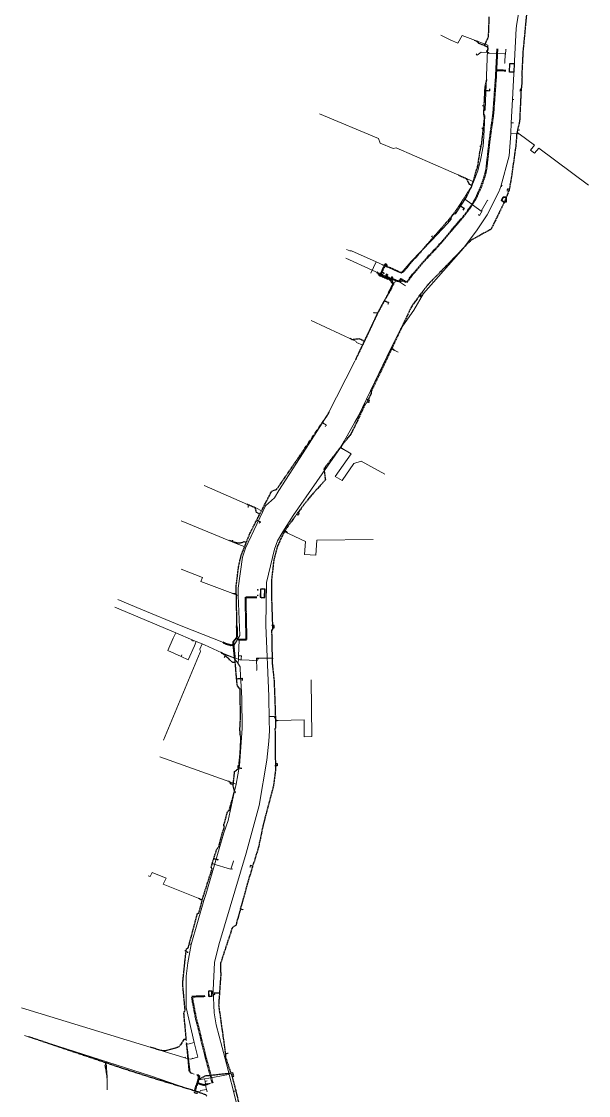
# Model space of a CAD drawing. Header units: metres. Extents: x 105139 to 106600, y 111320 to 118137.
# Drawn here: x 105139 to 105805, y 112756 to 114017 of the extents above; entities that cross this region are included whole.
import ezdxf

# ---------------------------------------------------------------- set-up
doc = ezdxf.new("R2010")
doc.units = ezdxf.units.M
doc.linetypes.add('DASHED', pattern=[1.524, 1.27, -0.254])
for name, color, linetype, lineweight in [('35-RH-ACUE-DOMICILIARIA', 152, 'CONTINUOUS', 9), ('35-RH-ACUE-MATRIZ-PJ', 150, 'DASHED', 40), ('35-RH-ACUE-MENOR-EXIST', 151, 'CONTINUOUS', 13), ('35-RH-ACUE-MENOR-PROY', 5, 'DASHED', 25), ('35-RH-ACUE-NODOS', 5, 'CONTINUOUS', 13), ('35-RH-ACUE-PJ-POZOS', 30, 'CONTINUOUS', 30)]:
    doc.layers.add(name, color=color, linetype=linetype, lineweight=lineweight)

# ---------------------------------------------------------------- blocks, each defined once
blk = doc.blocks.new('NODO_ACUE')
blk.add_circle((0, 0), 0.4)

msp = doc.modelspace()

# ---------------------------------------------------------------- linework, layer by layer
at = {"layer": '35-RH-ACUE-DOMICILIARIA'}
for points in [[(105675.0411, 113992.8994), (105674.7304, 113992.8422)], [(105675.7349, 113992.8205), (105675.1072, 113992.6959), (105675.0178, 113993.1458), (105675.6456, 113993.2704)], [(105674.2381, 113977.3358), (105679.1875, 113980.7401), (105687.9088, 113980.3917), (105687.8823, 113979.8049)], [(105707.1296, 113978.2194), (105707.6283, 113978.2105), (105707.963, 113983.8531)], [(105707.7853, 113984.0289), (105708.1408, 113983.6773)], [(105707.8577, 113984.1021), (105708.2132, 113983.7506)], [(105673.0639, 113978.6157), (105673.5639, 113978.6074)], [(105673.0656, 113978.7186), (105673.5655, 113978.7104)], [(105673.3139, 113978.6115), (105674.2381, 113977.3358)], [(105686.7579, 113979.8558), (105686.4976, 113979.8676)], [(105687.3828, 113979.5927), (105686.7441, 113979.6322), (105686.7724, 113980.09), (105687.4111, 113980.0505)], [(105706.8437, 113968.305), (105707.1502, 113978.933), (105687.3973, 113979.8269)], [(105706.5935, 113968.4075), (105706.949, 113968.056)], [(105706.6659, 113968.4807), (105707.0214, 113968.1292)], [(105680.4652, 113918.1159), (105681.1051, 113918.1297), (105681.115, 113917.6712), (105680.4752, 113917.6573)], [(105681.11, 113917.9005), (105682.176, 113917.9088)], [(105679.8366, 113891.6963), (105680.4761, 113891.6702), (105680.4574, 113891.2119), (105679.8179, 113891.238)], [(105680.4668, 113891.441), (105681.2105, 113891.4027)], [(105723.2418, 113889.4289), (105721.7645, 113889.4876)], [(105723.8665, 113889.1606), (105723.2277, 113889.2), (105723.2559, 113889.6578), (105723.8947, 113889.6184)], [(105677.4104, 113870.4754), (105678.0501, 113870.495), (105678.0641, 113870.0365), (105677.4244, 113870.017)], [(105678.0571, 113870.2657), (105678.7023, 113870.2795)], [(105658.6554, 113809.0932), (105658.8431, 113808.956)], [(105658.9717, 113809.1388), (105659.4951, 113808.7706), (105659.2312, 113808.3954), (105658.7078, 113808.7636)], [(105659.3599, 113808.5782), (105679.0451, 113794.1897), (105686.5463, 113806.9834)], [(105686.4787, 113807.2241), (105686.6138, 113806.7427)], [(105686.5779, 113807.2519), (105686.7129, 113806.7705)], [(105679.4444, 113794.8707), (105680.1824, 113794.44), (105677.1725, 113789.2423), (105675.9099, 113789.9862)], [(105675.7715, 113790.2185), (105675.8444, 113789.7239)], [(105675.8734, 113790.2335), (105675.9463, 113789.7389)], [(105620.9708, 113765.2838), (105621.3955, 113764.805), (105621.0524, 113764.5006), (105620.6277, 113764.9794)], [(105621.224, 113764.6528), (105622.505, 113763.1602)], [(105552.6129, 113675.3593), (105553.2175, 113675.1493), (105553.067, 113674.716), (105552.4624, 113674.926)], [(105553.1423, 113674.9327), (105557.5117, 113674.8139)], [(105405.0415, 113446.9251), (105405.2767, 113447.5203), (105405.7033, 113447.3517), (105405.468, 113446.7565)], [(105405.49, 113447.436), (105405.6917, 113449.3526)], [(105387.4796, 113407.8014), (105387.2436, 113407.2065), (105386.8172, 113407.3757), (105387.0532, 113407.9705)], [(105387.0304, 113407.2911), (105386.8693, 113406.3196)], [(105377.1684, 113270.4909), (105377.4932, 113271.0424), (105377.8884, 113270.8097), (105377.5636, 113270.2582)], [(105377.6908, 113270.926), (105378.6601, 113272.3823)], [(105415.445, 113255.5676), (105415.2043, 113269.7081), (105434.1391, 113269.585), (105434.1422, 113269.425)], [(105415.227, 113268.3729), (105417.1372, 113268.3903)], [(105416.9707, 113268.5768), (105417.3036, 113268.2037)], [(105417.0475, 113268.6454), (105417.3804, 113268.2723)], [(105434.1548, 113268.7852), (105434.1579, 113268.6252), (105433.5579, 113268.6252)], [(105434.3715, 113269.4295), (105434.3841, 113268.7897), (105433.9255, 113268.7807), (105433.9129, 113269.4205)], [(105415.1819, 113255.6299), (105415.5879, 113255.3381)], [(105415.242, 113255.7135), (105415.648, 113255.4217)], [(105363.4084, 113028.3388), (105363.1828, 113028.4087)], [(105363.9488, 113027.9281), (105363.3393, 113028.1234), (105363.4793, 113028.5602), (105364.0888, 113028.3649)], [(105384.7894, 113021.7136), (105364.0197, 113028.1494)], [(105385.1641, 113021.8344), (105388.1239, 113031.3934)], [(105385.2648, 113022.1595), (105386.391, 113021.8376)], [(105386.2704, 113022.0566), (105386.5116, 113021.6186)], [(105386.3606, 113022.1063), (105386.6018, 113021.6683)], [(105388.0033, 113031.6124), (105388.2445, 113031.1744)], [(105388.0935, 113031.6621), (105388.3347, 113031.2241)], [(105331.0229, 112926.4436), (105331.6618, 112926.4059), (105331.6348, 112925.948), (105330.9959, 112925.9857)], [(105331.6483, 112926.1769), (105332.5832, 112926.1105)]]:
    msp.add_lwpolyline(points, dxfattribs=at)
at = {"layer": '35-RH-ACUE-MATRIZ-PJ'}
for points in [[(105697.8287, 113984.9241), (105696.0573, 113950.2069), (105693.0321, 113908.2907), (105688.6926, 113877.3888), (105685.1125, 113845.4534), (105684.0791, 113839.7835), (105682.6136, 113834.0328), (105681.6135, 113830.8334), (105678.2327, 113821.8919), (105673.2704, 113810.5282), (105671.5191, 113807.1561), (105668.874, 113802.6796), (105665.575, 113797.6684), (105658.3947, 113788.1043), (105629.7754, 113754.6465), (105611.2469, 113734.751), (105601.3153, 113723.1855), (105597.5168, 113718.6616), (105591.5028, 113710.4652), (105584.2576, 113714.5486), (105582.5302, 113711.598), (105580.9366, 113712.0232), (105573.79, 113714.76)], [(105707.8663, 113959.0118), (105696.5326, 113959.5223)], [(105567.8792, 113729.0581), (105568.7556, 113730.896), (105566.4178, 113731.9488), (105565.8301, 113730.7099), (105562.4288, 113723.5394), (105561.9999, 113722.6397), (105561.4245, 113721.4337), (105560.9459, 113720.4154), (105560.5375, 113719.5525), (105560.1398, 113718.7139)], [(105556.284, 113722.6314), (105557.9066, 113721.8478), (105558.7074, 113719.3102), (105560.1398, 113718.7139), (105572.6307, 113713.5169), (105573.6643, 113710.9346), (105574.9809, 113710.1845), (105576.1942, 113709.4931), (105570.1591, 113698.0099)], [(105567.78, 113717.33), (105566.7, 113717.84)], [(105567.3307, 113717.5422), (105568.3981, 113719.8027)], [(105567.556, 113720.1578), (105568.3981, 113719.8027)], [(105568.8876, 113719.8074), (105567.78, 113717.33)], [(105567.78, 113717.33), (105568.94, 113716.82)], [(105568.94, 113716.82), (105573.79, 113714.76)], [(105573.79, 113714.76), (105574.8273, 113717.0378)], [(105391.607, 113293.313), (105392.9244, 113292.2431), (105394.1506, 113291.2472), (105396.4897, 113291.3061), (105403.4558, 113291.4379), (105402.4799, 113341.3047), (105415.6204, 113341.2496)], [(105389.8069, 113269.3116), (105388.39, 113284.48), (105388.3291, 113285.1738), (105388.2088, 113286.9962), (105388.0719, 113289.0685), (105391.607, 113293.313), (105392.485, 113294.3794), (105392.2163, 113307.6628)], [(105375.5003, 113288.1244), (105378.56, 113286.9107), (105385.1407, 113284.8766), (105388.3291, 113285.1738)], [(105354.3102, 112872.6247), (105348.677, 112872.3574), (105339.3455, 112872.0888), (105340.1054, 112866.2419), (105343.2989, 112849.6234), (105344.06, 112846.2737), (105345.3551, 112840.5741), (105347.1048, 112834.3239), (105355.5593, 112799.7184), (105363.4299, 112770.852)], [(105345.8137, 112780.2864), (105347.3691, 112779.822), (105347.8995, 112778.8288), (105344.9231, 112769.1953), (105342.5559, 112761.5333)], [(105357.9752, 112769.4224), (105353.2077, 112768.1214), (105345.4087, 112770.7671)]]:
    msp.add_lwpolyline(points, dxfattribs=at)
at = {"layer": '35-RH-ACUE-MENOR-EXIST'}
for points in [[(105720.75, 114014.68), (105726.02, 114044.33), (105736.05, 114077.4), (105756.61, 114125.28), (105788.41, 114176.16)], [(105719.99, 114008.56), (105715.81, 113925.45)], [(105719.99, 114008.56), (105720.75, 114014.68)], [(105631.69, 114000.91), (105642.63, 113995.34)], [(105642.63, 113995.34), (105651.71, 113991.44)], [(105651.71, 113991.44), (105656.51, 114000.51)], [(105656.51, 114000.51), (105686.76, 113989.01)], [(105670.17, 113828.57), (105674.93, 113841.52), (105678.66, 113855.89), (105681.23, 113870.5), (105682.14, 113881.77), (105683.39, 113906.47), (105682.07, 113908.73), (105681.93, 113911.55), (105683.7, 113913.28), (105686.64, 113983.19)], [(105686.5736, 113981.5294), (105685.8636, 113981.5794), (105685.1036, 113981.5994), (105685.1436, 113982.6994)], [(105686.72, 113986.93), (105686.64, 113983.19)], [(105686.76, 113989.01), (105686.72, 113986.93)], [(105715.81, 113925.45), (105714.42, 113897.91)], [(105715.81, 113925.45), (105717.3, 113925.13)], [(105665.31, 113830.94), (105579.3, 113868.49), (105575.74, 113867.81), (105575.5162, 113867.8999), (105560.25, 113874.03), (105558.58, 113879.68), (105489.15, 113908.29)], [(105714.42, 113897.91), (105713.75, 113885.31)], [(105714.42, 113897.91), (105715.79, 113897.87), (105717.18, 113897.82)], [(105713.75, 113885.31), (105711.79, 113859.34), (105701.94, 113823.25)], [(105713.75, 113885.31), (105723.5798, 113885.1155), (105741.8419, 113871.6199), (105737.1197, 113865.8351), (105741.5893, 113862.263), (105746.7397, 113868.0005), (105805.1092, 113824.8659)], [(105670.17, 113828.57), (105665.31, 113830.94)], [(105585.14, 113721.42), (105596.99, 113735.31), (105620.49, 113759.88), (105639.28, 113779.72), (105643.82, 113784.98), (105644.09, 113787.95), (105645.77, 113790.3), (105648.75, 113791.19), (105662.1, 113811.48), (105668.2, 113823.96), (105670.17, 113828.57)], [(105701.94, 113823.25), (105699.93, 113816.96), (105686.17, 113789.85), (105674.38, 113772.16), (105658.11, 113750.83), (105611.21, 113697.46)], [(105701.94, 113823.25), (105702.96, 113823), (105703.2, 113824.02), (105703.6, 113824.84)], [(105521.02, 113749.27), (105524.67, 113747.6), (105526.57, 113747.6), (105555.57, 113734.74)], [(105520.1763, 113739.2158), (105550.9825, 113725.0615), (105566.7, 113717.84)], [(105555.57, 113734.74), (105549.241, 113721.4844)], [(105555.57, 113734.74), (105580.38, 113723.36)], [(105561.9574, 113720.0117), (105561.4278, 113718.9125), (105574.49, 113713.17), (105576.05, 113709.09), (105574.77, 113706.34)], [(105565.2517, 113721.13), (105564.1291, 113721.6512), (105563.0758, 113719.5052)], [(105565.2783, 113720.8797), (105564.759, 113721.0986)], [(105565.4425, 113721.2691), (105564.9232, 113721.4881)], [(105567.78, 113717.33), (105566.7, 113717.84)], [(105567.3307, 113717.5422), (105568.3981, 113719.8027)], [(105567.556, 113720.1578), (105568.3981, 113719.8027)], [(105568.8876, 113719.8074), (105567.78, 113717.33)], [(105567.78, 113717.33), (105568.94, 113716.82)], [(105568.8876, 113719.8074), (105569.7392, 113719.4252)], [(105568.94, 113716.82), (105573.79, 113714.76)], [(105573.79, 113714.76), (105574.8273, 113717.0378)], [(105574.8273, 113717.0378), (105574.1722, 113717.3354)], [(105580.38, 113723.36), (105585.14, 113721.42)], [(105540, 113636.84), (105561.09, 113682.42), (105574.77, 113706.34)], [(105573.79, 113714.76), (105578.95, 113712.78)], [(105577.33, 113710.1), (105578.95, 113712.78)], [(105578.95, 113712.78), (105583.15, 113711.18)], [(105583.15, 113711.18), (105590.0045, 113706.5572)], [(105611.21, 113697.46), (105599.8, 113678.01), (105584.34, 113655.64), (105573.02, 113633.03)], [(105529.74, 113642.39), (105479.52, 113665.98)], [(105540, 113636.84), (105532.65, 113639.95), (105531.68, 113641.55), (105529.74, 113642.39)], [(105441.41, 113466.5), (105473.37, 113515.91), (105498.73, 113554.96), (105530.56, 113618.27), (105540, 113636.84)], [(105573.02, 113633.03), (105534.82, 113554.05)], [(105573.02, 113633.03), (105574.24, 113632.38), (105581.7011, 113628.8021)], [(105534.82, 113554.05), (105530.66, 113546.67), (105518.14, 113524.38)], [(105513.89, 113516.81), (105458.4, 113436.82), (105446.26, 113417.77)], [(105513.89, 113516.81), (105526.3833, 113509.2435), (105507.7318, 113482.6619), (105515.7195, 113478.208), (105529.4659, 113498.0648), (105537.918, 113500.6628), (105565.9679, 113485.4455)], [(105518.14, 113524.38), (105513.89, 113516.81)], [(105353.6196, 113472.2163), (105404.61, 113449.76), (105413.46, 113446.22)], [(105353.6196, 113472.2163), (105404.61, 113449.76), (105413.46, 113446.22)], [(105422.4, 113441.8), (105425.85, 113448.51), (105436.2, 113457.9), (105441.41, 113466.5)], [(105422.4, 113441.8), (105425.85, 113448.51), (105436.2, 113457.9), (105441.41, 113466.5)], [(105401.7164, 113397.8296), (105422.4, 113441.8)], [(105413.46, 113446.22), (105422.4, 113441.8)], [(105413.46, 113446.22), (105422.4, 113441.8)], [(105389.41, 113404.99), (105326.8216, 113430.8063)], [(105389.41, 113404.99), (105326.8216, 113430.8063)], [(105401.7164, 113397.8296), (105418.88, 113434.4221)], [(105446.26, 113417.77), (105439.88, 113407.14), (105436.12, 113397.31), (105426.86, 113358.4), (105426.03, 113307.89)], [(105446.26, 113417.77), (105439.88, 113407.14), (105436.12, 113397.31), (105426.86, 113358.4), (105426.03, 113307.89)], [(105446.7298, 113418.7568), (105472.5408, 113406.3456), (105471.6586, 113391.3252), (105484.7552, 113390.352), (105485.9458, 113408.1933), (105552.0221, 113408.769)], [(105402.44, 113399.93), (105389.41, 113404.99)], [(105402.44, 113399.93), (105389.41, 113404.99)], [(105393.63, 113343.22), (105393.55, 113351.81), (105398.8167, 113388.2081), (105402.44, 113399.93)], [(105326.68, 113374.15), (105351.68, 113364.15)], [(105326.68, 113374.15), (105351.68, 113364.15)], [(105351.68, 113364.15), (105349.59, 113359.52)], [(105351.68, 113364.15), (105349.59, 113359.52)], [(105349.59, 113359.52), (105393.63, 113343.22)], [(105349.59, 113359.52), (105393.63, 113343.22)], [(105386.96, 113284.2), (105378.41, 113286.98), (105326.79, 113307.31), (105279.14, 113326.92), (105252.27, 113338.48)], [(105388.47, 113284.57), (105391.82, 113289.46), (105395.74, 113296.09), (105393.63, 113343.22)], [(105388.47, 113284.57), (105391.82, 113289.46), (105395.74, 113296.09), (105393.63, 113343.22)], [(105248.75, 113329.48), (105320.4, 113299.11)], [(105248.75, 113329.48), (105320.4, 113299.11)], [(105426.03, 113307.89), (105429.76, 113225.07), (105430.12, 113196.66)], [(105426.03, 113307.89), (105429.76, 113225.07), (105430.12, 113196.66)], [(105311.07, 113278.58), (105317.32, 113292.87), (105318.06, 113294.45), (105319.74, 113297.84)], [(105311.07, 113278.58), (105317.32, 113292.87), (105318.06, 113294.45), (105319.74, 113297.84)], [(105319.74, 113297.84), (105320.4, 113299.11)], [(105319.74, 113297.84), (105320.4, 113299.11)], [(105320.4, 113299.11), (105340.35, 113290.55)], [(105320.4, 113299.11), (105340.35, 113290.55)], [(105341.171, 113290.2177), (105340.9395, 113289.6885), (105340.8295, 113289.4485), (105339.0095, 113290.1785)], [(105341.171, 113290.2177), (105340.9395, 113289.6885), (105340.8295, 113289.4485), (105339.0095, 113290.1785)], [(105340.35, 113290.55), (105341.19, 113290.21)], [(105340.35, 113290.55), (105341.19, 113290.21)], [(105341.19, 113290.21), (105344.14, 113289.01)], [(105341.19, 113290.21), (105344.14, 113289.01)], [(105344.14, 113289.01), (105342.15, 113283.88)], [(105344.14, 113289.01), (105342.15, 113283.88)], [(105344.14, 113289.01), (105351.18, 113286.51)], [(105344.14, 113289.01), (105351.18, 113286.51)], [(105394.06, 113272.41), (105394.8, 113290.58)], [(105394.06, 113272.41), (105394.8, 113290.58)], [(105348.84, 113276.45), (105306.02, 113173.2)], [(105348.84, 113276.45), (105306.02, 113173.2)], [(105326.66, 113271.6), (105311.07, 113278.58)], [(105326.66, 113271.6), (105311.07, 113278.58)], [(105334.9, 113267.6), (105342.15, 113283.88)], [(105334.9, 113267.6), (105342.15, 113283.88)], [(105351.18, 113286.51), (105348.5, 113279.95), (105349, 113278.49)], [(105351.18, 113286.51), (105348.5, 113279.95), (105349, 113278.49)], [(105349.22, 113277.49), (105348.84, 113276.45)], [(105349.22, 113277.49), (105348.84, 113276.45)], [(105349, 113278.49), (105349.21, 113277.86), (105349.22, 113277.49)], [(105349, 113278.49), (105349.21, 113277.86), (105349.22, 113277.49)], [(105351.18, 113286.51), (105354.04, 113285.29)], [(105351.18, 113286.51), (105354.04, 113285.29)], [(105354.04, 113285.29), (105374.27, 113275.84)], [(105354.04, 113285.29), (105374.27, 113275.84)], [(105374.13, 113274.84), (105374.27, 113275.84)], [(105374.13, 113274.84), (105374.27, 113275.84)], [(105380.66, 113272.64), (105374.13, 113274.84)], [(105380.66, 113272.64), (105374.13, 113274.84)], [(105374.27, 113275.84), (105388.04, 113270.46), (105388.3609, 113270.0523), (105393.25, 113263.84), (105396.09, 113259.23), (105396.15, 113256.62)], [(105374.27, 113275.84), (105388.04, 113270.46), (105388.3609, 113270.0523), (105393.25, 113263.84), (105396.09, 113259.23), (105396.15, 113256.62)], [(105386.96, 113284.2), (105387.28, 113284.08), (105388.33, 113284.66), (105388.47, 113284.57)], [(105386.96, 113284.2), (105387.28, 113284.08), (105388.33, 113284.66), (105388.47, 113284.57)], [(105388.39, 113284.48), (105388.47, 113284.57)], [(105388.39, 113284.48), (105388.47, 113284.57)], [(105327.58, 113273.26), (105326.66, 113271.6)], [(105327.58, 113273.26), (105326.66, 113271.6)], [(105326.66, 113271.6), (105334.9, 113267.6)], [(105326.66, 113271.6), (105334.9, 113267.6)], [(105380.66, 113272.64), (105388.3609, 113270.0523), (105393.8313, 113268.2141), (105395.51, 113267.65), (105397.28, 113267.51)], [(105380.66, 113272.64), (105388.3609, 113270.0523), (105393.8313, 113268.2141), (105395.51, 113267.65), (105397.28, 113267.51)], [(105394.06, 113272.41), (105393.8313, 113268.2141), (105393.63, 113264.52)], [(105394.06, 113272.41), (105393.8313, 113268.2141), (105393.63, 113264.52)], [(105397.49, 113272.21), (105394.06, 113272.41)], [(105397.49, 113272.21), (105394.06, 113272.41)], [(105397.28, 113267.51), (105397.34, 113269)], [(105397.28, 113267.51), (105397.34, 113269)], [(105397.28, 113267.51), (105406.5179, 113267.0069), (105416.56, 113266.46)], [(105397.28, 113267.51), (105406.5179, 113267.0069), (105410.3776, 113266.7967)], [(105397.34, 113269), (105397.49, 113272.21)], [(105397.34, 113269), (105397.49, 113272.21)], [(105396.15, 113256.62), (105398.066, 113222.4012), (105398.28, 113186.91), (105395.09, 113143.47), (105391.17, 113121.77)], [(105430.0663, 113200.8974), (105435.8947, 113200.9683), (105438.7123, 113196.277), (105440.578, 113196.2052), (105471.1341, 113196.9807), (105471.0663, 113177.3433), (105480.2744, 113177.5477), (105479.4742, 113244.2858)], [(105430.12, 113196.66), (105430.47, 113184.09), (105429.71, 113172.11), (105427.46, 113149.85), (105418.35, 113096.42), (105402.88, 113040.6), (105370.95, 112932.9), (105365.94, 112912.26), (105364.32, 112879.99), (105365.5, 112853.31), (105367.86, 112839.31), (105381.75, 112786.11)], [(105430.12, 113196.66), (105430.47, 113184.09), (105429.71, 113172.11), (105427.46, 113149.85), (105418.35, 113096.42), (105402.88, 113040.6), (105370.95, 112932.9), (105365.94, 112912.26), (105364.32, 112879.99), (105365.5, 112853.31), (105367.86, 112839.31), (105381.75, 112786.11)], [(105301.63, 113153.63), (105383.68, 113124.44)], [(105301.63, 113153.63), (105383.68, 113124.44)], [(105383.68, 113124.44), (105391.17, 113121.77)], [(105383.68, 113124.44), (105391.17, 113121.77)], [(105388.98, 113111.83), (105381.8, 113079.13), (105376.93, 113064.49), (105355.66, 112991.97)], [(105388.98, 113111.83), (105381.8, 113079.13), (105376.93, 113064.49), (105355.66, 112991.97)], [(105391.17, 113121.77), (105388.98, 113111.83)], [(105391.17, 113121.77), (105388.98, 113111.83)], [(105388.98, 113111.83), (105390.1, 113111.61), (105390.33, 113112.6)], [(105388.98, 113111.83), (105390.1, 113111.61), (105390.33, 113112.6)], [(105390.33, 113112.6), (105390.55, 113113.07)], [(105390.33, 113112.6), (105390.55, 113113.07)], [(105287.94, 113014.03), (105290.36, 113013.1), (105292.74, 113017.94), (105308.98, 113011.33), (105305.72, 113004.14), (105348.57, 112987.17)], [(105287.94, 113014.03), (105290.36, 113013.1), (105292.74, 113017.94), (105308.98, 113011.33), (105305.72, 113004.14), (105348.57, 112987.17)], [(105353.19, 112985.19), (105338.57, 112933.41)], [(105353.19, 112985.19), (105338.57, 112933.41)], [(105348.57, 112987.17), (105353.19, 112985.19)], [(105348.57, 112987.17), (105353.19, 112985.19)], [(105355.66, 112991.97), (105353.19, 112985.19)], [(105355.66, 112991.97), (105353.19, 112985.19)], [(105338.57, 112933.41), (105336.98, 112933.81), (105336.74, 112933.88), (105336.93, 112935.01)], [(105338.57, 112933.41), (105336.98, 112933.81), (105336.74, 112933.88), (105336.93, 112935.01)], [(105338.57, 112933.41), (105334.46, 112911.9), (105332.66, 112896.22), (105332.69, 112859.36), (105342.02, 112818.42)], [(105338.57, 112933.41), (105334.46, 112911.9), (105332.66, 112896.22), (105332.69, 112859.36), (105342.02, 112818.42)], [(105334.83, 112799.27), (105139.12, 112859.21)], [(105334.83, 112799.27), (105139.12, 112859.21)], [(105142.7782, 112826.6219), (105290.85, 112779.12), (105346.1, 112760.24)], [(105332.57, 112816.32), (105335.89, 112816.94)], [(105332.57, 112816.32), (105335.89, 112816.94)], [(105337.2364, 112782.8473), (105337.21, 112783.09), (105335.4627, 112799.1582), (105334.25, 112810.31), (105332.57, 112816.32)], [(105335.89, 112816.94), (105342.02, 112818.42)], [(105335.89, 112816.94), (105342.02, 112818.42)], [(105342.02, 112818.42), (105346.44, 112801.08), (105345.7, 112801.06)], [(105342.02, 112818.42), (105346.44, 112801.08), (105345.7, 112801.06)], [(105238.8362, 112795.8062), (105238.3054, 112793.3746), (105238.9995, 112791.8561), (105239.0649, 112790.3489), (105239.6666, 112771.8763), (105239.8184, 112762.933)], [(105331.6327, 112800.997), (105331.4474, 112800.9093)], [(105331.5392, 112800.9527), (105331.7376, 112800.5358)], [(105332.1736, 112800.3819), (105331.7376, 112800.5358)], [(105332.2123, 112800.4768), (105332.1348, 112800.287)], [(105345.7, 112801.06), (105338, 112798.71), (105335.4627, 112799.1582), (105334.83, 112799.27)], [(105345.7, 112801.06), (105338, 112798.71), (105335.4627, 112799.1582), (105334.83, 112799.27)], [(105339.8722, 112799.8239), (105339.7593, 112799.6528)], [(105339.8153, 112799.7376), (105340.2012, 112799.4841)], [(105340.6538, 112799.5788), (105340.2012, 112799.4841)], [(105340.6377, 112799.68), (105340.6698, 112799.4776)], [(105342.1266, 112781.3872), (105337.2364, 112782.8473)], [(105381.75, 112786.11), (105383.01, 112780.78)], [(105381.75, 112786.11), (105383.01, 112780.78)], [(105346.89, 112774.69), (105346.2109, 112780.1678), (105344.8766, 112780.5662)], [(105346.89, 112774.69), (105346.14, 112780.74)], [(105346.89, 112774.69), (105346.2109, 112780.1678)], [(105353.97, 112775.62), (105346.89, 112774.69)], [(105353.97, 112775.62), (105346.89, 112774.69)], [(105382.08, 112780.66), (105365.643, 112777.7129), (105359.0869, 112776.5374), (105353.97, 112775.62)], [(105382.08, 112780.66), (105365.643, 112777.7129), (105359.0869, 112776.5374), (105353.97, 112775.62)], [(105353.97, 112775.62), (105354.42, 112774.31)], [(105353.97, 112775.62), (105354.42, 112774.31)], [(105354.42, 112774.31), (105354.71, 112773.48)], [(105354.42, 112774.31), (105354.71, 112773.48)], [(105354.71, 112773.48), (105354.93, 112772.68)], [(105354.71, 112773.48), (105354.93, 112772.68)], [(105354.93, 112772.68), (105356.15, 112772.98)], [(105354.93, 112772.68), (105356.15, 112772.98)], [(105354.93, 112772.68), (105355.82, 112766.25)], [(105354.93, 112772.68), (105355.82, 112766.25)], [(105356.15, 112772.98), (105357.39, 112773.25)], [(105356.15, 112772.98), (105357.39, 112773.25)], [(105382.08, 112780.66), (105383.01, 112780.78)], [(105382.08, 112780.66), (105383.01, 112780.78)], [(105383.01, 112780.78), (105388.07, 112761.24)], [(105383.01, 112780.78), (105388.07, 112761.24)], [(105346.1, 112760.24), (105348.02, 112759.52), (105349.57, 112761.97), (105356.53, 112763.19)], [(105346.1, 112760.24), (105348.02, 112759.52), (105349.57, 112761.97), (105356.53, 112763.19)], [(105346.1, 112760.24), (105346.4, 112760.93), (105346.72, 112760.81), (105347.49, 112760.55)], [(105346.1, 112760.24), (105346.4, 112760.93), (105346.72, 112760.81), (105347.49, 112760.55)], [(105355.82, 112766.25), (105356.53, 112763.19)], [(105355.82, 112766.25), (105356.53, 112763.19)], [(105356.53, 112763.19), (105357.16, 112760.42)], [(105356.53, 112763.19), (105357.16, 112760.42)], [(105388.07, 112761.24), (105388.88, 112761.28), (105389.75, 112761.41)], [(105388.07, 112761.24), (105388.88, 112761.28), (105389.75, 112761.41)], [(105388.07, 112761.24), (105400.8118, 112710.7836)], [(105388.07, 112761.24), (105400.8118, 112710.7836)]]:
    msp.add_lwpolyline(points, dxfattribs=at)
at = {"layer": '35-RH-ACUE-MENOR-PROY'}
for points in [[(105734.1831, 114044.3879), (105731.4187, 114016.7899), (105728.028, 113981.1086), (105727.9867, 113980.2826), (105727.8323, 113977.0842), (105726.6892, 113953.5314), (105726.9974, 113951.7182), (105726.4346, 113939.5222), (105725.9422, 113938.1362), (105725.9112, 113936.9908), (105724.1511, 113899.9751), (105720.7822, 113885.1644), (105719.7752, 113871.5093), (105713.9404, 113830.3574), (105711.698, 113818.5596), (105706.6499, 113805.7313), (105700.1008, 113792.4003), (105691.1917, 113774.2351), (105690.5942, 113773.0167), (105666.412, 113759.6328), (105642.7772, 113734.9224), (105616.0584, 113707.5833), (105607.4793, 113696.2024), (105598.5721, 113684.3861), (105597.0873, 113681.9335), (105574.088, 113633.3271), (105563.5035, 113610.9568), (105561.442, 113606.5999), (105550.5746, 113584.2198), (105550.0007, 113583.014), (105549.7838, 113580.0294), (105545.1346, 113570.4502), (105544.5105, 113569.165), (105542.7769, 113567.8078), (105541.4492, 113565.0418), (105533.5839, 113547.9408), (105532.2537, 113545.2529), (105526.2985, 113533.2195), (105513.7506, 113517.0296), (105494.2764, 113491.8732), (105494.7347, 113488.5565), (105495.9255, 113479.9022), (105496.0753, 113478.8545), (105478.6282, 113459.5738), (105468.3384, 113446.4368), (105462.3122, 113438.3366), (105449.8755, 113421.6191), (105448.3243, 113418.7446), (105445.5291, 113413.5288), (105444.0497, 113410.417), (105439.8701, 113401.0653), (105435.4035, 113384.1188), (105432.9813, 113363.7637), (105432.6481, 113343.3058), (105433.8258, 113310.6685), (105434.028, 113305.3419), (105434.093, 113303.4664), (105432.8634, 113302.2246), (105432.8853, 113301.1106), (105433.4791, 113270.7201), (105433.5824, 113267.0548), (105433.6615, 113262.7967), (105435.7594, 113243.1804), (105436.272, 113231.5347), (105437.3818, 113199.2185), (105437.4288, 113196.238), (105437.5828, 113187.4452), (105436.855, 113186.6299), (105436.8923, 113183.3091), (105436.9124, 113181.5216), (105437.1408, 113161.2197), (105437.2105, 113154.9757), (105437.3111, 113146.0195), (105437.4083, 113137.3641), (105435.3088, 113121.0375), (105425.74, 113084.3311), (105425.08, 113081.7976), (105422.7501, 113072.8549), (105417.5417, 113047.7333), (105410.6404, 113025.2438), (105404.0928, 113003.9217), (105395.782, 112973.4496), (105391.8451, 112959.0454), (105390.9603, 112955.8084), (105386.8201, 112953.5303), (105377.6945, 112925.8918), (105372.9754, 112911.4619), (105372.9844, 112910.4227), (105373.0819, 112899.1854), (105373.0994, 112897.1686), (105370.6587, 112862.167), (105375.5872, 112826.8067), (105378.3449, 112807.0202), (105378.474, 112805.491), (105378.8918, 112800.5401), (105384.2738, 112784.6049), (105386.5313, 112777.9287), (105386.9695, 112776.3861), (105395.6709, 112742.5019)], [(105688.0883, 114022.1359), (105687.2992, 113998.8149), (105683.2927, 113989.9719), (105683.0528, 113989.4385), (105682.7335, 113988.7282)], [(105670.7185, 113995.1084), (105673.6126, 113994.0082), (105675.8066, 113991.5964), (105681.2247, 113989.3521), (105682.7335, 113988.7282), (105686.1169, 113987.3257), (105686.6968, 113985.8471), (105686.6577, 113984.2981), (105686.6142, 113982.5772)], [(105685.199, 113948.8157), (105685.1211, 113948.0189), (105683.2478, 113939.5388), (105683.0668, 113935.868), (105681.87, 113911.5971), (105681.791, 113907.691), (105682.7291, 113905.0894), (105679.113, 113871.9547), (105677.1048, 113863.8135), (105674.8583, 113847.6011), (105674.1232, 113845.1245), (105672.8795, 113840.9345), (105668.8812, 113827.4635), (105668.5123, 113826.2214), (105668.0875, 113824.7897), (105667.3762, 113822.3931), (105665.0694, 113818.875), (105653.5006, 113801.2317), (105648.3547, 113793.3839), (105641.1803, 113784.362), (105625.1899, 113766.2083), (105620.4576, 113760.8358), (105586.7508, 113722.2743), (105585.43, 113722.2723), (105584.1651, 113722.2703), (105579.63, 113724.2951), (105572.585, 113727.669), (105568.8226, 113728.6179), (105567.8792, 113729.0581), (105563.2647, 113731.2124)], [(105683.0668, 113935.868), (105689.1321, 113935.6082), (105689.145, 113936.808), (105689.1581, 113937.808)], [(105725.9101, 113936.9954), (105724.8583, 113937.0528), (105724.7979, 113935.8543), (105724.7476, 113934.8554)], [(105720.7822, 113885.1644), (105719.7752, 113871.5093), (105713.9404, 113830.3574), (105711.925, 113819.7536)], [(105721.0522, 113886.3514), (105722.6015, 113885.9281), (105723.979, 113884.8397)], [(105651.8065, 113836.7978), (105661.5541, 113832.5749), (105664.9196, 113825.709), (105666.4898, 113825.2533), (105668.0875, 113824.7897)], [(105711.9245, 113819.7537), (105709.9511, 113820.1022), (105709.4956, 113817.7547)], [(105653.5006, 113801.2317), (105655.846, 113799.7002), (105658.9194, 113797.6933), (105657.5192, 113795.5654)], [(105567.8792, 113729.0581), (105568.7556, 113730.896), (105566.4178, 113731.9488), (105565.8301, 113730.7099), (105562.4288, 113723.5394), (105561.9999, 113722.6397), (105561.4245, 113721.4337), (105560.9459, 113720.4154), (105560.5375, 113719.5525), (105560.1398, 113718.7139)], [(105556.284, 113722.6314), (105557.9066, 113721.8478), (105558.7074, 113719.3102), (105560.1398, 113718.7139), (105572.6307, 113713.5169), (105573.6643, 113710.9346), (105574.9809, 113710.1845), (105576.1942, 113709.4931), (105569.3208, 113696.415), (105565.4379, 113689.3217), (105557.6577, 113675.109), (105541.7115, 113641.6059), (105540.2593, 113638.5547), (105534.938, 113627.3735), (105534.1398, 113625.6976), (105532.6749, 113622.6199), (105531.245, 113619.6135)], [(105563.9209, 113719.0977), (105562.6728, 113719.6598), (105560.9459, 113720.4154)], [(105564.1291, 113721.6512), (105561.9999, 113722.6397)], [(105588.7673, 113711.5188), (105588.0638, 113712.0431), (105582.5302, 113711.598), (105580.9366, 113712.0232), (105574.8882, 113714.322)], [(105607.4735, 113696.2038), (105609.0872, 113695.0223), (105607.9822, 113693.5383), (105605.6756, 113695.4071)], [(105565.4379, 113689.3217), (105567.1203, 113688.4695), (105570.3653, 113686.8256), (105569.3903, 113684.8525)], [(105541.7115, 113641.6059), (105537.7904, 113643.4839), (105536.2026, 113644.244), (105527.5166, 113643.3648), (105524.9476, 113644.6186)], [(105574.088, 113633.3271), (105575.7635, 113632.5444), (105576.0108, 113631.5313), (105577.6019, 113630.7514)], [(105545.1353, 113570.4513), (105546.9705, 113569.6539), (105548.0376, 113572.0324), (105545.1398, 113573.4115)], [(105464.3019, 113504.6313), (105492.6193, 113546.1621), (105499.345, 113556.1831), (105500.6833, 113558.8451)], [(105492.6193, 113546.1621), (105494.0237, 113545.2224), (105497.0775, 113543.1766), (105495.884, 113541.3285)], [(105513.7506, 113517.0296), (105516.8833, 113514.9971)], [(105332.8525, 112820.8692), (105332.7361, 112822.1232), (105329.9268, 112852.3954), (105331.3155, 112856.8902), (105330.5303, 112865.3082), (105329.3149, 112878.3328), (105329.3149, 112878.3328), (105328.4514, 112887.5875), (105331.0004, 112912.1736), (105331.9897, 112921.716), (105332.0118, 112921.9296), (105332.4363, 112925.0234), (105332.8924, 112928.3996), (105334.7407, 112929.4167), (105338.9743, 112943.7197), (105345.6499, 112969.5054), (105347.3204, 112970.3667), (105351.4147, 112985.5466), (105353.597, 112992.8651), (105363.0243, 113022.1648), (105361.7855, 113023.9287), (105365.0347, 113034.3464), (105368.4078, 113045.28), (105370.8129, 113048.212), (105371.4475, 113050.3603), (105371.5657, 113051.7734), (105377.4217, 113071.9223), (105376.6011, 113073.3655), (105381.4011, 113090.0028), (105382.9857, 113090.8136), (105387.0416, 113104.6046), (105389.2676, 113113.6597), (105388.4879, 113116.7836), (105387.7081, 113119.9075), (105387.863, 113121.3817), (105387.9812, 113122.5059), (105389.1817, 113133.9283), (105389.4417, 113136.402), (105394.2152, 113140.4614), (105395.9956, 113157.6152), (105396.9024, 113177.1306), (105395.9193, 113180.4875), (105395.6931, 113187.0458), (105396.4451, 113200.1742), (105395.8158, 113233.1564), (105392.7027, 113237.1862), (105391.8792, 113243.9826), (105391.7647, 113245.4593), (105390.2588, 113264.468), (105390.1139, 113266.023), (105389.998, 113267.2658), (105388.39, 113284.48), (105388.3291, 113285.1738), (105388.2088, 113286.9962), (105388.0719, 113289.0685), (105391.607, 113293.313), (105392.485, 113294.3794), (105392.3379, 113301.6538), (105391.4579, 113345.1579), (105391.4213, 113354.9116), (105392.8085, 113366.1925), (105394.3152, 113378.7677), (105395.7892, 113384.4853), (105396.6003, 113387.6344), (105397.2999, 113390.3449), (105397.6932, 113391.3494), (105402.6018, 113403.8841), (105403.1273, 113405.2259), (105407.3766, 113415.7852), (105409.6288, 113420.2089), (105415.4369, 113431.6548), (105416.8766, 113434.46), (105418.9717, 113438.5198), (105419.4249, 113439.3912), (105433.1008, 113465.6829), (105438.7842, 113467.6394), (105441.9608, 113472.0809), (105464.3019, 113504.6313)], [(105418.9717, 113438.5198), (105417.6796, 113439.1946), (105415.2117, 113440.5456), (105413.4541, 113446.1724), (105403.446, 113450.2726)], [(105462.3132, 113438.3378), (105463.7475, 113437.2796), (105465.3264, 113439.326), (105463.4683, 113440.8713)], [(105415.4369, 113431.6548), (105416.4589, 113431.1562), (105419.4895, 113429.6712), (105418.4166, 113427.507)], [(105451.9967, 113416.2378), (105451.0419, 113416.6527), (105450.6686, 113417.6348), (105448.3243, 113418.7446)], [(105403.1273, 113405.2259), (105400.3775, 113406.1692), (105397.8626, 113404.8348), (105395.0501, 113404.5541), (105393.0936, 113404.3717), (105383.3809, 113407.4768)], [(105391.4579, 113345.1579), (105388.5765, 113345.0972), (105387.1553, 113345.6164)], [(105434.0421, 113304.9342), (105436.0374, 113305.0157), (105435.9062, 113307.8085), (105432.6048, 113307.6879)], [(105375.5003, 113288.1244), (105378.56, 113286.9107), (105385.1407, 113284.8766), (105388.3291, 113285.1738)], [(105391.607, 113293.313), (105392.9244, 113292.2431), (105394.1506, 113291.2472), (105396.4897, 113291.3061), (105400.5907, 113291.3837)], [(105390.2588, 113264.468), (105388.7806, 113264.3577), (105387.3714, 113264.2425), (105374.9802, 113275.6242), (105373.1527, 113276.3638)], [(105391.7647, 113245.4593), (105395.0271, 113245.7197), (105398.2998, 113245.98), (105398.4991, 113243.4359)], [(105437.4288, 113196.238), (105438.7431, 113196.2889), (105439.5413, 113196.2451)], [(105394.4868, 113143.0788), (105393.3783, 113143.1801), (105393.1506, 113140.8186), (105397.9902, 113140.4558)], [(105437.3111, 113146.0195), (105439.3159, 113146.0536), (105439.2888, 113143.2766), (105436.3779, 113143.2766)], [(105387.863, 113121.3817), (105385.4917, 113121.6451), (105383.0475, 113124.6604), (105382.0765, 113125.0171)], [(105365.0347, 113034.3464), (105369.6392, 113032.9172), (105370.0308, 113034.1416)], [(105410.6404, 113025.2438), (105409.3206, 113025.6578), (105408.0008, 113026.0718), (105407.4081, 113023.7876)], [(105351.4147, 112985.5466), (105349.0203, 112986.2764), (105348.509, 112987.2076), (105347.5902, 112987.5472)], [(105396.2345, 112975.1314), (105399.4037, 112974.2664)], [(105332.4363, 112925.0234), (105334.1219, 112924.7984), (105333.9733, 112923.8001)], [(105371.6378, 112876.2082), (105368.7557, 112876.3816), (105365.7233, 112876.5647), (105365.5965, 112873.9855)], [(105356.9812, 112755.3645), (105355.5454, 112756.9563), (105346.0551, 112760.4521), (105337.4682, 112763.1052), (105295.1801, 112776.042), (105256.8634, 112788.2406), (105255.2416, 112788.7872), (105239.0869, 112794.2322), (105238.0991, 112794.5682), (105147.1597, 112825.2163)], [(105332.7361, 112822.1232), (105329.9226, 112821.8256), (105324.0913, 112813.1255), (105308.2061, 112808.436), (105303.0101, 112809.0138), (105290.7585, 112812.7677)], [(105339.5681, 112782.1511), (105338.5972, 112782.441), (105336.2787, 112784.3268), (105335.9691, 112787.6449), (105335.3844, 112793.9113), (105333.6491, 112812.2865), (105333.2201, 112816.9076), (105333.0834, 112818.3798)], [(105378.474, 112805.491), (105381.8293, 112805.7876)], [(105238.0982, 112794.5654), (105237.6395, 112793.1702), (105237.1128, 112791.6067), (105239.4253, 112778.8181), (105239.4822, 112776.8713)], [(105337.4682, 112763.1052), (105295.1801, 112776.042), (105256.8634, 112788.2406), (105255.2416, 112788.7872)], [(105347.2282, 112776.6562), (105348.8979, 112776.1403), (105354.9316, 112779.3257), (105356.1999, 112779.4652), (105384.3708, 112782.5646), (105385.8264, 112782.7248), (105386.815, 112783.0253), (105387.2543, 112781.5305), (105388.1721, 112778.4091), (105386.5313, 112777.9287)], [(105345.8137, 112780.2864), (105347.3691, 112779.822), (105347.8995, 112778.8288), (105344.9231, 112769.1953), (105342.5559, 112761.5333)], [(105360.6647, 112770.1202), (105353.2077, 112768.1214), (105345.4087, 112770.7671)], [(105342.5559, 112761.5333), (105342.023, 112759.7465), (105345.4731, 112758.6549), (105345.9998, 112760.4692)]]:
    msp.add_lwpolyline(points, dxfattribs=at)
at = {"layer": '35-RH-ACUE-PJ-POZOS'}
for points in [[(105712.5832, 113967.6513), (105717.6781, 113967.4231), (105717.2257, 113957.3232), (105712.1308, 113957.5515), (105712.5832, 113967.6513)], [(105708.3978, 113811.0234), (105708.1848, 113804.6553), (105705.4538, 113804.4418), (105703.0439, 113806.7566), (105704.8918, 113811.1009), (105708.3978, 113811.0234)], [(105708.0878, 113810.7302), (105707.8939, 113804.9335), (105705.5646, 113804.7514), (105703.401, 113806.8296), (105705.0883, 113810.7965), (105708.0878, 113810.7302)], [(105421.6944, 113351.0049), (105419.6964, 113350.4725), (105419.4518, 113341.1589), (105421.4144, 113340.5213), (105424.946, 113340.8558), (105425.2013, 113350.484), (105421.6944, 113351.0049)], [(105421.7117, 113350.6991), (105419.9904, 113350.2403), (105419.7576, 113341.375), (105421.448, 113340.8258), (105424.6531, 113341.1294), (105424.8944, 113350.2263), (105421.7117, 113350.6991)], [(105362.9369, 112878.748), (105359.5905, 112879.025), (105358.6479, 112878.4864), (105358.888, 112872.7432), (105359.8722, 112872.2851), (105363.1838, 112872.8404), (105362.9369, 112878.748)], [(105362.6483, 112878.4709), (105359.6585, 112878.7183), (105358.9553, 112878.3165), (105359.1801, 112872.9381), (105359.9143, 112872.5964), (105362.873, 112873.0925), (105362.6483, 112878.4709)]]:
    msp.add_lwpolyline(points, close=True, dxfattribs=at)

# ---------------------------------------------------------------- block references
at = {"layer": '35-RH-ACUE-NODOS', "rotation": 92.9}
for p in [(105416.5638, 113349.6884), (105416.5359, 113343.2592)]:
    msp.add_blockref('NODO_ACUE', p, dxfattribs=at)

doc.saveas('drawing.dxf')
